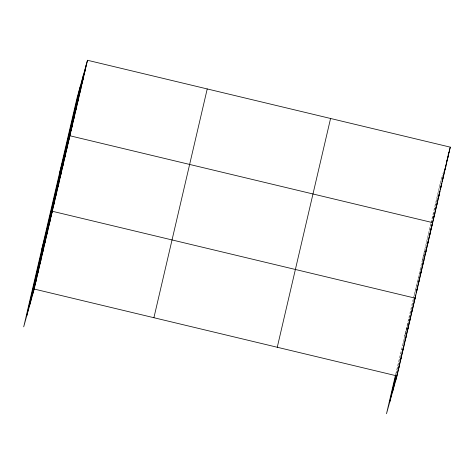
<?xml version="1.0" encoding="UTF-8"?>
<svg xmlns="http://www.w3.org/2000/svg" width="474" height="474" viewBox="0 0 474 474"><rect width="100%" height="100%" fill="white"/><g stroke="black" fill="none" stroke-linecap="round" stroke-linejoin="round"><path stroke-width="0.36" stroke-dasharray="2.37 1.78" d="M395.725 374.146L413.269 298.875M413.423 298.199L430.86 223.378M431.02 222.703L439.819 184.955L442.55 175.096M396.377 373.465L400.583 355.411M400.903 354.019L402.847 345.688M403.173 344.296L405.276 335.272M405.436 334.573L407.053 327.629M407.219 326.936L407.705 324.85L406.68 328.547M407.859 324.18L408.487 321.479M408.647 320.809L409.115 318.783M409.275 318.113L411.788 307.324M412.102 305.979L413.518 299.912M414.46 295.865L420.74 268.906M420.9 268.231L421.842 264.184M422.002 263.514L429.539 231.158M429.699 230.483L431.269 223.74M431.423 223.064L433.153 215.652M433.313 214.977L434.095 211.605M434.409 210.26L435.511 205.544M435.665 204.869L436.139 202.842M436.293 202.173L436.607 200.822M436.767 200.147L442.58 175.208M442.894 173.857L443.948 170.048M422.221 260.451L424.271 253.057M424.443 252.441L425.296 249.354M404.624 335.947L406.508 329.163M407.877 324.216L408.233 322.948"/><path stroke-width="0.71" d="M26.775 315.755L80.094 86.979M29.945 304.326L83.264 75.55M33.026 293.228L86.339 64.452M87.5 60.269L77.019 98.071L23.7 326.847L34.181 289.045L87.5 60.269L450.3 147.153L396.981 375.929L386.5 413.731L395.565 374.839M153.908 317.716L207.227 88.94M277.26 347.258L330.574 118.482M389.575 402.633L396.051 374.857M392.745 391.204L396.305 375.923M395.82 380.112L400.192 361.36M402.456 351.637L400.352 360.667L401.514 356.484M404.885 341.221L402.622 350.944L403.783 346.761M411.521 312.745L405.051 340.528L406.046 337.038M414.11 301.654L415.68 294.911M418.192 284.127L416.148 292.891L417.31 288.707M420.551 274.019L418.346 283.452L419.508 279.269M420.705 273.344L424.787 255.818M427.145 245.704L424.947 255.142L426.108 250.959M427.305 245.034L431.387 227.508M439.872 191.105L431.547 226.833L432.703 222.65L69.903 135.765L59.422 173.567M441.756 183.017L440.34 189.085L441.501 184.901M442.07 181.666L442.384 180.321M444.742 170.207L442.544 179.646L443.7 175.463M444.896 169.538L448.985 152.012L448.114 155.034M84.141 73.891L85.302 69.708M81.943 83.329L83.104 79.146M79.745 92.768L80.9 88.579M77.54 102.2L78.702 98.017M75.342 111.639L76.504 107.456M73.144 121.077L74.305 116.894M70.946 130.516L72.107 126.327M66.544 149.387L67.705 145.204M64.346 158.826L65.507 154.643M62.147 168.264L63.309 164.075M59.949 177.697L61.11 173.514M57.751 187.135L58.912 182.952M55.547 196.574L56.708 192.391M53.349 206.006L54.51 201.823M41.831 249.063L52.312 211.262L415.111 298.146L411.687 312.052L412.842 307.869M48.887 225.168L50.043 220.985M46.618 234.891L47.779 230.708M44.355 244.614L45.516 240.431M42.085 254.337L43.247 250.154M39.822 264.059L40.983 259.876M37.553 273.782L38.714 269.599M35.289 283.505L36.451 279.322M449.139 151.336L450.3 147.153M446.941 160.775L448.102 156.592M444.932 169.514L445.904 166.024M438.142 198.523L439.303 194.334M435.944 207.956L437.105 203.773M433.746 217.394L434.907 213.211M430.688 229.914L431.376 227.449M429.343 236.271L430.505 232.082M427.341 245.011L428.306 241.521M422.749 264.581L423.91 260.398M420.74 273.32L421.706 269.83M409.418 321.775L410.579 317.592M407.154 331.498L408.315 327.315M398.089 370.39L399.25 366.206M34.181 289.045L396.981 375.929"/></g></svg>
